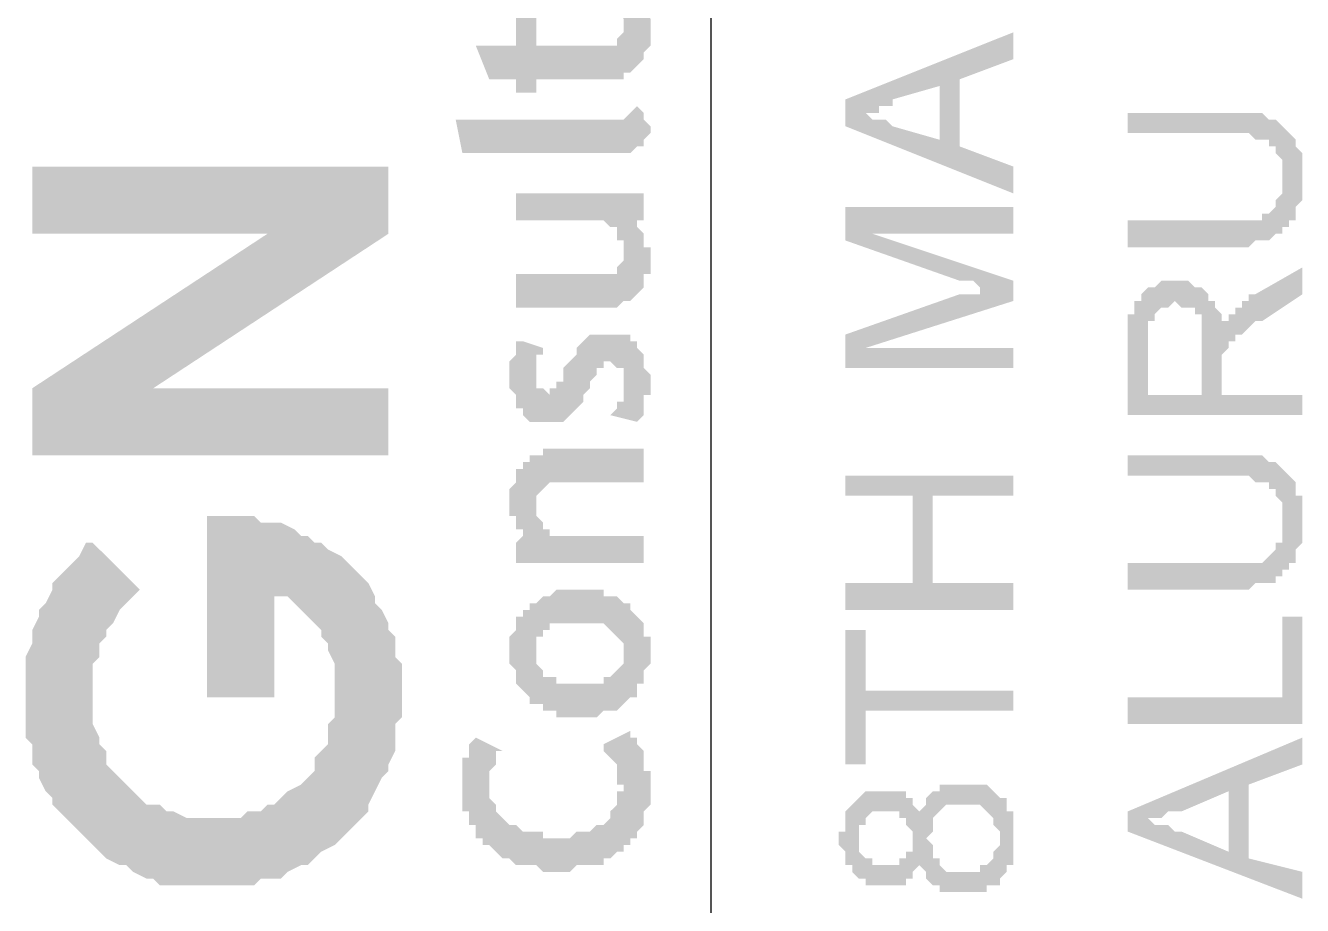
# Model space of a CAD drawing. Header units: inches. Extents: x -41599880 to -41577026, y -18110 to -4738.
# Drawn here: x -41578425 to -41577705, y -5902 to -5405 of the extents above; entities that cross this region are included whole.
import ezdxf

# ---------------------------------------------------------------- set-up
doc = ezdxf.new("R2010")
doc.units = ezdxf.units.IN
doc.header["$MEASUREMENT"] = 0
doc.layers.add('PDF_Geometry', color=40, linetype='Continuous')
doc.layers.add('PDF_Solid Fills', color=9, linetype='Continuous')

msp = doc.modelspace()

# ---------------------------------------------------------------- hatches: boundary and pattern name
at = {"layer": 'PDF_Solid Fills'}
for points in [[(-41578091.68, -5393.63), (-41578091.68, -5393.63), (-41578091.68, -5397.42), (-41578087.88, -5401.21), (-41578087.88, -5401.21), (-41578087.88, -5405.01), (-41578087.88, -5431.55), (-41578084.09, -5431.55), (-41578084.09, -5431.55), (-41578080.3, -5427.76), (-41578080.3, -5427.76), (-41578076.51, -5423.97), (-41578076.51, -5423.97), (-41578076.51, -5420.18), (-41578072.71, -5416.38), (-41578072.71, -5416.38), (-41578072.71, -5412.59), (-41578072.71, -5412.59), (-41578072.71, -5408.8), (-41578072.71, -5405.01), (-41578072.71, -5401.21), (-41578076.51, -5397.42), (-41578076.51, -5397.42), (-41578076.51, -5393.63)], [(-41578171.32, -5416.38), (-41578163.74, -5435.35), (-41578148.57, -5435.35), (-41578148.57, -5442.93), (-41578137.19, -5442.93), (-41578137.19, -5435.35), (-41578099.26, -5435.35), (-41578095.47, -5435.35), (-41578091.68, -5435.35), (-41578087.89, -5435.35), (-41578087.89, -5431.55), (-41578087.89, -5405.01), (-41578087.89, -5408.8), (-41578087.89, -5408.8), (-41578091.68, -5412.59), (-41578091.68, -5416.38), (-41578091.68, -5416.38), (-41578095.47, -5416.38), (-41578095.47, -5416.38), (-41578099.26, -5416.38), (-41578103.06, -5416.38), (-41578137.19, -5416.38), (-41578137.19, -5397.42), (-41578148.57, -5397.42), (-41578148.57, -5416.38)], [(-41577962.73, -5446.72), (-41577955.14, -5454.31), (-41577951.35, -5454.31), (-41577951.35, -5454.31), (-41577947.56, -5454.31), (-41577943.77, -5454.31), (-41577943.77, -5450.52), (-41577939.97, -5450.52), (-41577936.18, -5450.52), (-41577936.18, -5446.72), (-41577909.63, -5439.14), (-41577909.63, -5469.48), (-41577898.25, -5435.35), (-41577867.91, -5423.97), (-41577867.91, -5408.8)], [(-41577962.73, -5446.72), (-41577962.73, -5461.89), (-41577867.91, -5499.82), (-41577867.91, -5484.65), (-41577898.25, -5473.27), (-41577898.25, -5435.35), (-41577909.63, -5469.48), (-41577936.18, -5461.89), (-41577936.18, -5461.89), (-41577939.97, -5458.1), (-41577939.97, -5458.1), (-41577943.77, -5458.1), (-41577947.56, -5458.1), (-41577947.56, -5458.1), (-41577951.35, -5454.31), (-41577955.14, -5454.31)], [(-41578182.7, -5458.1), (-41578178.91, -5477.07), (-41578091.68, -5477.07), (-41578087.89, -5477.07), (-41578084.09, -5477.07), (-41578080.3, -5473.27), (-41578080.3, -5473.27), (-41578076.51, -5473.27), (-41578076.51, -5469.48), (-41578076.51, -5469.48), (-41578072.71, -5465.69), (-41578072.71, -5465.69), (-41578072.71, -5465.69), (-41578072.71, -5461.9), (-41578076.51, -5458.1), (-41578076.51, -5454.31), (-41578076.51, -5454.31), (-41578080.3, -5450.52), (-41578080.3, -5450.52), (-41578080.3, -5450.52), (-41578084.09, -5454.31), (-41578084.09, -5454.31), (-41578087.89, -5458.1), (-41578087.89, -5458.1), (-41578091.68, -5458.1), (-41578095.47, -5458.1), (-41578099.26, -5458.1)], [(-41577803.44, -5454.31), (-41577803.44, -5465.69), (-41577746.55, -5465.69), (-41577746.55, -5465.69), (-41577742.76, -5465.69), (-41577738.96, -5465.69), (-41577735.17, -5465.69), (-41577731.38, -5469.48), (-41577731.38, -5469.48), (-41577727.59, -5469.48), (-41577727.59, -5469.48), (-41577723.79, -5469.48), (-41577723.79, -5473.27), (-41577723.79, -5473.27), (-41577720, -5473.27), (-41577720, -5477.07), (-41577720, -5477.07), (-41577716.21, -5480.86), (-41577716.21, -5484.65), (-41577716.21, -5484.65), (-41577716.21, -5488.44), (-41577716.21, -5492.24), (-41577716.21, -5522.58), (-41577716.21, -5518.78), (-41577712.42, -5518.78), (-41577712.42, -5514.99), (-41577708.62, -5514.99), (-41577708.62, -5511.2), (-41577708.62, -5511.2), (-41577708.62, -5507.41), (-41577704.83, -5503.61), (-41577704.83, -5503.61), (-41577704.83, -5499.82), (-41577704.83, -5496.03), (-41577704.83, -5496.03), (-41577704.83, -5492.24), (-41577704.83, -5488.44), (-41577704.83, -5484.65), (-41577704.83, -5484.65), (-41577704.83, -5480.86), (-41577704.83, -5477.07), (-41577708.62, -5473.27), (-41577708.62, -5473.27), (-41577708.62, -5469.48), (-41577708.62, -5469.48), (-41577712.42, -5465.69), (-41577712.42, -5465.69), (-41577716.21, -5461.89), (-41577716.21, -5461.89), (-41577720, -5458.1), (-41577720, -5458.1), (-41577723.79, -5458.1), (-41577723.79, -5458.1), (-41577727.59, -5454.31), (-41577731.38, -5454.31), (-41577731.38, -5454.31), (-41577735.17, -5454.31), (-41577738.96, -5454.31), (-41577742.76, -5454.31), (-41577742.76, -5454.31), (-41577746.55, -5454.31)], [(-41578421.64, -5484.65), (-41578421.64, -5522.58), (-41578288.89, -5522.58), (-41578220.63, -5522.58), (-41578220.63, -5484.65)], [(-41577803.44, -5514.99), (-41577803.44, -5530.16), (-41577746.55, -5530.16), (-41577746.55, -5530.16), (-41577742.76, -5530.16), (-41577738.96, -5530.16), (-41577738.96, -5530.16), (-41577735.17, -5530.16), (-41577731.38, -5526.37), (-41577731.38, -5526.37), (-41577727.59, -5526.37), (-41577723.79, -5526.37), (-41577723.79, -5526.37), (-41577723.79, -5526.37), (-41577720, -5522.58), (-41577720, -5522.58), (-41577716.21, -5522.58), (-41577716.21, -5492.24), (-41577716.21, -5492.24), (-41577716.21, -5496.03), (-41577716.21, -5499.82), (-41577716.21, -5499.82), (-41577720, -5503.61), (-41577720, -5507.41), (-41577720, -5507.41), (-41577723.79, -5511.2), (-41577723.79, -5511.2), (-41577727.59, -5511.2), (-41577727.59, -5514.99), (-41577731.38, -5514.99), (-41577731.38, -5514.99), (-41577735.17, -5514.99), (-41577738.96, -5514.99), (-41577738.96, -5514.99), (-41577742.76, -5514.99), (-41577746.55, -5514.99)], [(-41578148.57, -5499.82), (-41578148.57, -5514.99), (-41578099.26, -5514.99), (-41578099.26, -5514.99), (-41578095.47, -5518.78), (-41578091.68, -5518.78), (-41578091.68, -5522.58), (-41578091.68, -5522.58), (-41578091.68, -5526.37), (-41578087.89, -5526.37), (-41578087.89, -5530.16), (-41578087.89, -5533.95), (-41578087.89, -5560.5), (-41578084.09, -5560.5), (-41578084.09, -5560.5), (-41578080.3, -5556.71), (-41578080.3, -5514.99), (-41578076.51, -5514.99), (-41578076.51, -5499.82)], [(-41577962.73, -5507.41), (-41577962.73, -5526.37), (-41577898.25, -5549.12), (-41577898.25, -5549.12), (-41577894.46, -5549.12), (-41577890.67, -5549.12), (-41577886.88, -5552.92), (-41577886.88, -5552.92), (-41577883.08, -5552.92), (-41577883.08, -5552.92), (-41577867.91, -5560.5), (-41577867.91, -5549.12), (-41577947.56, -5522.58)], [(-41578080.3, -5556.71), (-41578080.3, -5556.71), (-41578080.3, -5556.71), (-41578076.51, -5552.92), (-41578076.51, -5549.13), (-41578076.51, -5549.13), (-41578076.51, -5545.33), (-41578072.71, -5545.33), (-41578072.71, -5541.54), (-41578072.71, -5537.75), (-41578072.71, -5537.75), (-41578072.71, -5533.95), (-41578072.71, -5530.16), (-41578076.51, -5530.16), (-41578076.51, -5526.37), (-41578076.51, -5526.37), (-41578076.51, -5522.58), (-41578080.3, -5518.78), (-41578080.3, -5518.78), (-41578080.3, -5514.99)], [(-41578148.57, -5545.33), (-41578148.57, -5564.3), (-41578103.06, -5564.3), (-41578099.26, -5564.3), (-41578095.47, -5564.3), (-41578091.68, -5564.3), (-41578091.68, -5564.3), (-41578087.89, -5560.5), (-41578087.89, -5533.96), (-41578087.89, -5533.96), (-41578087.89, -5537.75), (-41578091.68, -5541.54), (-41578091.68, -5541.54), (-41578091.68, -5545.33), (-41578095.47, -5545.33), (-41578095.47, -5545.33), (-41578099.26, -5545.33), (-41578103.06, -5545.33)], [(-41577750.34, -5575.67), (-41577750.34, -5598.43), (-41577750.34, -5594.64), (-41577750.34, -5594.64), (-41577750.34, -5590.84), (-41577750.34, -5590.84), (-41577746.55, -5587.05), (-41577746.55, -5587.05), (-41577746.55, -5583.26), (-41577742.76, -5583.26), (-41577742.76, -5579.47), (-41577738.96, -5579.47), (-41577738.96, -5579.47), (-41577738.96, -5579.47), (-41577735.17, -5575.67), (-41577735.17, -5575.67), (-41577731.38, -5571.88), (-41577727.59, -5571.88), (-41577727.59, -5571.88), (-41577704.83, -5556.71), (-41577704.83, -5541.54), (-41577731.38, -5556.71), (-41577735.17, -5556.71), (-41577735.17, -5560.5), (-41577738.96, -5560.5), (-41577738.96, -5564.3), (-41577742.76, -5564.3), (-41577742.76, -5568.09), (-41577746.55, -5568.09), (-41577746.55, -5568.09), (-41577746.55, -5571.88), (-41577750.34, -5571.88)], [(-41577962.73, -5579.47), (-41577951.35, -5587.05), (-41577867.91, -5560.5), (-41577883.08, -5552.92), (-41577883.08, -5552.92), (-41577886.88, -5552.92), (-41577886.88, -5556.71), (-41577890.67, -5556.71), (-41577894.46, -5556.71), (-41577898.25, -5556.71)], [(-41577795.85, -5556.71), (-41577792.06, -5583.26), (-41577792.06, -5583.26), (-41577792.06, -5579.47), (-41577792.06, -5575.67), (-41577792.06, -5571.88), (-41577788.27, -5571.88), (-41577788.27, -5568.09), (-41577788.27, -5568.09), (-41577784.48, -5564.3), (-41577784.48, -5564.3), (-41577780.68, -5564.3), (-41577780.68, -5564.3), (-41577776.89, -5560.5), (-41577776.89, -5560.5), (-41577773.1, -5564.3), (-41577769.31, -5564.3), (-41577769.31, -5564.3), (-41577765.51, -5564.3), (-41577765.51, -5568.09), (-41577761.72, -5568.09), (-41577761.72, -5571.88), (-41577761.72, -5571.88), (-41577761.72, -5575.67), (-41577761.72, -5575.67), (-41577761.72, -5579.47), (-41577761.72, -5583.26), (-41577761.72, -5587.05), (-41577761.72, -5613.6), (-41577757.93, -5556.71), (-41577761.72, -5552.92), (-41577765.51, -5552.92), (-41577765.51, -5552.92), (-41577769.31, -5549.13), (-41577769.31, -5549.13), (-41577773.1, -5549.13), (-41577776.89, -5549.13), (-41577776.89, -5549.13), (-41577780.68, -5549.13), (-41577784.48, -5549.13), (-41577784.48, -5549.13), (-41577788.27, -5552.92), (-41577792.06, -5552.92), (-41577792.06, -5552.92)], [(-41577803.44, -5583.26), (-41577803.44, -5624.98), (-41577704.83, -5624.98), (-41577704.83, -5613.6), (-41577750.34, -5613.6), (-41577750.34, -5598.43), (-41577750.34, -5575.67), (-41577750.34, -5575.67), (-41577750.34, -5571.88), (-41577750.34, -5568.09), (-41577754.13, -5564.3), (-41577754.13, -5564.3), (-41577754.13, -5560.5), (-41577757.93, -5560.5), (-41577757.93, -5556.71), (-41577757.93, -5556.71), (-41577757.93, -5556.71), (-41577761.72, -5613.6), (-41577792.06, -5613.6), (-41577792.06, -5583.26), (-41577795.85, -5556.71), (-41577795.85, -5556.71), (-41577795.85, -5560.5), (-41577799.65, -5560.5), (-41577799.65, -5564.3), (-41577799.65, -5564.3), (-41577799.65, -5568.09), (-41577803.44, -5568.09), (-41577803.44, -5571.88), (-41577803.44, -5575.67), (-41577803.44, -5575.67), (-41577803.44, -5579.47)], [(-41578152.36, -5602.22), (-41578152.36, -5602.22), (-41578152.36, -5606.01), (-41578152.36, -5609.81), (-41578148.57, -5613.6), (-41578148.57, -5617.39), (-41578148.57, -5617.39), (-41578148.57, -5621.18), (-41578144.77, -5621.18), (-41578144.77, -5624.98), (-41578144.77, -5624.98), (-41578140.98, -5628.77), (-41578140.98, -5628.77), (-41578137.19, -5602.22), (-41578137.19, -5602.22), (-41578137.19, -5598.43), (-41578137.19, -5594.64), (-41578137.19, -5594.64), (-41578137.19, -5590.84), (-41578133.4, -5590.84), (-41578133.4, -5587.05), (-41578144.77, -5583.26), (-41578148.57, -5583.26), (-41578148.57, -5587.05), (-41578148.57, -5590.84), (-41578148.57, -5590.84), (-41578152.36, -5594.64), (-41578152.36, -5598.43)], [(-41578140.98, -5628.77), (-41578137.19, -5628.77), (-41578133.4, -5628.77), (-41578129.6, -5628.77), (-41578129.6, -5628.77), (-41578125.81, -5628.77), (-41578125.81, -5628.77), (-41578122.02, -5628.77), (-41578122.02, -5628.77), (-41578118.23, -5624.98), (-41578118.23, -5624.98), (-41578114.43, -5621.18), (-41578114.43, -5621.18), (-41578110.64, -5617.39), (-41578110.64, -5613.6), (-41578106.85, -5609.81), (-41578106.85, -5609.81), (-41578106.85, -5606.01), (-41578103.06, -5602.22), (-41578103.06, -5602.22), (-41578103.06, -5598.43), (-41578099.26, -5598.43), (-41578099.26, -5594.64), (-41578095.47, -5594.64), (-41578095.47, -5594.64), (-41578091.68, -5598.43), (-41578091.68, -5598.43), (-41578087.89, -5598.43), (-41578087.89, -5602.22), (-41578087.89, -5606.01), (-41578084.09, -5579.47), (-41578087.89, -5579.47), (-41578091.68, -5579.47), (-41578091.68, -5579.47), (-41578095.47, -5579.47), (-41578095.47, -5579.47), (-41578099.26, -5579.47), (-41578103.06, -5579.47), (-41578103.06, -5579.47), (-41578106.85, -5579.47), (-41578110.64, -5583.26), (-41578110.64, -5583.26), (-41578110.64, -5583.26), (-41578114.43, -5587.05), (-41578114.43, -5587.05), (-41578114.43, -5590.84), (-41578118.23, -5594.64), (-41578118.23, -5594.64), (-41578122.02, -5598.43), (-41578122.02, -5602.22), (-41578122.02, -5606.01), (-41578125.81, -5606.01), (-41578125.81, -5609.81), (-41578125.81, -5609.81), (-41578129.6, -5609.81), (-41578129.6, -5613.6), (-41578129.6, -5613.6), (-41578133.4, -5609.81), (-41578133.4, -5609.81), (-41578137.19, -5609.81), (-41578137.19, -5606.01), (-41578137.19, -5602.22)], [(-41578095.47, -5624.98), (-41578080.3, -5628.77), (-41578080.3, -5628.77), (-41578076.51, -5624.98), (-41578076.51, -5621.19), (-41578076.51, -5621.19), (-41578076.51, -5617.39), (-41578076.51, -5617.39), (-41578076.51, -5613.6), (-41578072.71, -5613.6), (-41578072.71, -5609.81), (-41578072.71, -5606.01), (-41578072.71, -5602.22), (-41578072.71, -5602.22), (-41578076.51, -5598.43), (-41578076.51, -5594.64), (-41578076.51, -5590.84), (-41578076.51, -5590.84), (-41578080.3, -5587.05), (-41578080.3, -5587.05), (-41578080.3, -5583.26), (-41578084.09, -5583.26), (-41578084.09, -5579.47), (-41578087.89, -5606.01), (-41578087.89, -5609.81), (-41578087.89, -5609.81), (-41578087.89, -5613.6), (-41578087.89, -5617.39), (-41578091.68, -5617.39), (-41578091.68, -5621.19)], [(-41577962.73, -5579.47), (-41577962.73, -5598.43), (-41577867.91, -5598.43), (-41577867.91, -5587.05), (-41577951.35, -5587.05)], [(-41578421.64, -5609.81), (-41578421.64, -5647.73), (-41578220.63, -5647.73), (-41578220.63, -5609.81), (-41578353.37, -5609.81)], [(-41578148.57, -5697.04), (-41578148.57, -5708.41), (-41578076.51, -5708.41), (-41578076.51, -5693.24), (-41578129.6, -5693.24), (-41578129.6, -5693.24), (-41578129.6, -5689.45), (-41578133.4, -5689.45), (-41578133.4, -5685.66), (-41578137.19, -5681.87), (-41578137.19, -5678.07), (-41578137.19, -5678.07), (-41578137.19, -5647.73), (-41578140.98, -5647.73), (-41578140.98, -5651.53), (-41578144.77, -5693.24)], [(-41578137.19, -5647.73), (-41578137.19, -5678.07), (-41578137.19, -5674.28), (-41578137.19, -5670.49), (-41578137.19, -5670.49), (-41578133.4, -5666.7), (-41578133.4, -5666.7), (-41578133.4, -5666.7), (-41578129.6, -5662.9), (-41578129.6, -5662.9), (-41578125.81, -5662.9), (-41578122.02, -5662.9), (-41578118.23, -5662.9), (-41578076.51, -5662.9), (-41578076.51, -5643.94), (-41578122.02, -5643.94), (-41578122.02, -5643.94), (-41578125.81, -5643.94), (-41578129.6, -5643.94), (-41578133.4, -5643.94), (-41578133.4, -5647.73)], [(-41577803.44, -5647.73), (-41577803.44, -5659.11), (-41577746.55, -5659.11), (-41577746.55, -5659.11), (-41577742.76, -5659.11), (-41577738.96, -5659.11), (-41577735.17, -5659.11), (-41577731.38, -5662.9), (-41577731.38, -5662.9), (-41577727.59, -5662.9), (-41577727.59, -5662.9), (-41577723.79, -5662.9), (-41577723.79, -5666.7), (-41577723.79, -5666.7), (-41577720, -5666.7), (-41577720, -5670.49), (-41577720, -5670.49), (-41577716.21, -5674.28), (-41577716.21, -5678.07), (-41577716.21, -5678.07), (-41577716.21, -5681.87), (-41577716.21, -5685.66), (-41577716.21, -5716), (-41577716.21, -5712.21), (-41577712.42, -5712.21), (-41577712.42, -5708.42), (-41577708.62, -5708.42), (-41577708.62, -5704.62), (-41577708.62, -5704.62), (-41577708.62, -5700.83), (-41577704.83, -5697.04), (-41577704.83, -5697.04), (-41577704.83, -5693.25), (-41577704.83, -5689.45), (-41577704.83, -5689.45), (-41577704.83, -5685.66), (-41577704.83, -5681.87), (-41577704.83, -5678.07), (-41577704.83, -5678.07), (-41577704.83, -5674.28), (-41577704.83, -5670.49), (-41577708.62, -5670.49), (-41577708.62, -5666.7), (-41577708.62, -5662.9), (-41577708.62, -5662.9), (-41577712.42, -5659.11), (-41577712.42, -5659.11), (-41577716.21, -5655.32), (-41577716.21, -5655.32), (-41577720, -5651.53), (-41577720, -5651.53), (-41577723.79, -5651.53), (-41577723.79, -5651.53), (-41577727.59, -5647.73), (-41577731.38, -5647.73), (-41577731.38, -5647.73), (-41577735.17, -5647.73), (-41577738.96, -5647.73), (-41577742.76, -5647.73), (-41577742.76, -5647.73), (-41577746.55, -5647.73)], [(-41578152.36, -5674.28), (-41578152.36, -5674.28), (-41578152.36, -5678.07), (-41578152.36, -5681.87), (-41578148.57, -5681.87), (-41578148.57, -5685.66), (-41578148.57, -5689.45), (-41578144.77, -5689.45), (-41578144.77, -5693.25), (-41578144.77, -5693.25), (-41578140.98, -5651.53), (-41578144.77, -5651.53), (-41578144.77, -5651.53), (-41578144.77, -5655.32), (-41578148.57, -5655.32), (-41578148.57, -5659.11), (-41578148.57, -5662.9), (-41578148.57, -5662.9), (-41578152.36, -5666.7), (-41578152.36, -5670.49)], [(-41577962.73, -5659.11), (-41577962.73, -5670.49), (-41577924.8, -5670.49), (-41577924.8, -5719.79), (-41577913.43, -5670.49), (-41577867.91, -5670.49), (-41577867.91, -5659.11)], [(-41577962.73, -5719.79), (-41577962.73, -5734.96), (-41577867.91, -5734.96), (-41577867.91, -5719.79), (-41577913.43, -5719.79), (-41577913.43, -5670.49), (-41577924.8, -5719.79)], [(-41578323.03, -5681.87), (-41578323.03, -5784.27), (-41578285.1, -5784.27), (-41578285.1, -5723.59), (-41578285.1, -5727.38), (-41578277.52, -5727.38), (-41578273.72, -5731.17), (-41578269.93, -5734.96), (-41578266.14, -5738.76), (-41578262.35, -5742.55), (-41578258.55, -5746.34), (-41578258.55, -5750.13), (-41578254.76, -5753.93), (-41578254.76, -5757.72), (-41578250.97, -5765.31), (-41578250.97, -5769.1), (-41578250.97, -5776.68), (-41578250.97, -5780.48), (-41578247.17, -5704.62), (-41578254.76, -5700.83), (-41578258.55, -5697.04), (-41578262.35, -5697.04), (-41578266.14, -5693.25), (-41578269.93, -5693.25), (-41578273.72, -5689.45), (-41578281.31, -5685.66), (-41578285.1, -5685.66), (-41578292.69, -5685.66), (-41578296.48, -5681.87), (-41578300.27, -5681.87), (-41578307.86, -5681.87), (-41578311.65, -5681.87)], [(-41577803.44, -5708.42), (-41577803.44, -5723.59), (-41577746.55, -5723.59), (-41577746.55, -5723.59), (-41577742.76, -5723.59), (-41577738.96, -5723.59), (-41577738.96, -5723.59), (-41577735.17, -5723.59), (-41577731.38, -5719.79), (-41577731.38, -5719.79), (-41577727.59, -5719.79), (-41577723.79, -5719.79), (-41577723.79, -5719.79), (-41577723.79, -5719.79), (-41577720, -5719.79), (-41577720, -5716), (-41577716.21, -5716), (-41577716.21, -5685.66), (-41577716.21, -5685.66), (-41577716.21, -5689.45), (-41577716.21, -5693.25), (-41577716.21, -5697.04), (-41577720, -5697.04), (-41577720, -5700.83), (-41577720, -5700.83), (-41577723.79, -5704.62), (-41577723.79, -5704.62), (-41577727.59, -5708.42), (-41577727.59, -5708.42), (-41577731.38, -5708.42), (-41577731.38, -5708.42), (-41577735.17, -5708.42), (-41577738.96, -5708.42), (-41577738.96, -5708.42), (-41577742.76, -5708.42), (-41577746.55, -5708.42)], [(-41578425.43, -5784.27), (-41578425.43, -5788.06), (-41578425.43, -5795.64), (-41578425.43, -5799.44), (-41578425.43, -5807.02), (-41578421.64, -5810.82), (-41578421.64, -5814.61), (-41578421.64, -5822.19), (-41578417.84, -5825.99), (-41578417.84, -5829.78), (-41578414.05, -5837.36), (-41578410.26, -5841.16), (-41578410.26, -5844.95), (-41578406.46, -5848.74), (-41578402.67, -5852.53), (-41578398.88, -5856.33), (-41578395.09, -5860.12), (-41578391.29, -5863.91), (-41578387.5, -5867.7), (-41578383.71, -5871.5), (-41578379.92, -5875.29), (-41578372.33, -5879.08), (-41578368.54, -5879.08), (-41578364.75, -5882.87), (-41578357.16, -5886.67), (-41578353.37, -5886.67), (-41578349.58, -5890.46), (-41578341.99, -5890.46), (-41578338.2, -5890.46), (-41578330.61, -5890.46), (-41578326.82, -5890.46), (-41578323.03, -5890.46), (-41578319.23, -5890.46), (-41578315.44, -5890.46), (-41578307.86, -5890.46), (-41578304.06, -5890.46), (-41578296.48, -5890.46), (-41578292.69, -5886.67), (-41578285.1, -5886.67), (-41578281.31, -5886.67), (-41578277.52, -5882.87), (-41578269.93, -5879.08), (-41578266.14, -5879.08), (-41578266.14, -5879.08), (-41578262.35, -5875.29), (-41578258.55, -5871.5), (-41578250.97, -5867.7), (-41578247.17, -5863.91), (-41578243.38, -5860.12), (-41578239.59, -5856.33), (-41578235.8, -5852.53), (-41578232, -5848.74), (-41578232, -5844.95), (-41578228.21, -5837.36), (-41578228.21, -5837.36), (-41578224.42, -5829.78), (-41578220.63, -5825.99), (-41578220.63, -5822.19), (-41578216.83, -5814.61), (-41578216.83, -5810.82), (-41578216.83, -5807.02), (-41578216.83, -5799.44), (-41578213.04, -5795.64), (-41578213.04, -5788.06), (-41578213.04, -5784.27), (-41578213.04, -5780.47), (-41578213.04, -5772.89), (-41578213.04, -5765.3), (-41578216.83, -5761.51), (-41578216.83, -5757.72), (-41578216.83, -5750.13), (-41578220.63, -5746.34), (-41578220.63, -5742.55), (-41578224.42, -5734.96), (-41578228.21, -5731.17), (-41578228.21, -5731.17), (-41578228.21, -5727.38), (-41578232, -5719.79), (-41578235.8, -5716), (-41578239.59, -5712.21), (-41578243.38, -5708.41), (-41578247.17, -5704.62), (-41578250.97, -5780.47), (-41578250.97, -5784.27), (-41578250.97, -5788.06), (-41578250.97, -5795.64), (-41578254.76, -5799.44), (-41578254.76, -5807.02), (-41578254.76, -5810.82), (-41578258.55, -5814.61), (-41578262.35, -5818.4), (-41578262.35, -5825.99), (-41578266.14, -5829.78), (-41578269.93, -5833.57), (-41578269.93, -5833.57), (-41578277.52, -5837.36), (-41578281.31, -5841.16), (-41578285.1, -5844.95), (-41578288.89, -5844.95), (-41578292.69, -5848.74), (-41578300.27, -5848.74), (-41578304.06, -5852.53), (-41578307.86, -5852.53), (-41578315.44, -5852.53), (-41578319.23, -5852.53), (-41578326.82, -5852.53), (-41578330.61, -5852.53), (-41578334.41, -5852.53), (-41578341.99, -5848.74), (-41578345.78, -5848.74), (-41578349.58, -5844.95), (-41578357.16, -5844.95), (-41578360.95, -5841.16), (-41578364.75, -5837.36), (-41578368.54, -5833.57), (-41578368.54, -5833.57), (-41578372.33, -5829.78), (-41578376.12, -5825.99), (-41578379.92, -5822.19), (-41578379.92, -5814.61), (-41578383.71, -5810.82), (-41578383.71, -5807.02), (-41578387.5, -5799.44), (-41578387.5, -5795.64), (-41578387.5, -5788.06), (-41578387.5, -5784.27), (-41578391.29, -5697.04), (-41578395.09, -5704.62), (-41578398.88, -5708.41), (-41578402.67, -5712.21), (-41578406.46, -5716), (-41578410.26, -5719.79), (-41578410.26, -5723.59), (-41578414.05, -5731.17), (-41578417.84, -5734.96), (-41578417.84, -5734.96), (-41578417.84, -5738.76), (-41578421.64, -5746.34), (-41578421.64, -5750.13), (-41578421.64, -5753.93), (-41578425.43, -5761.51), (-41578425.43, -5765.3), (-41578425.43, -5772.89), (-41578425.43, -5776.68)], [(-41578391.29, -5697.04), (-41578387.5, -5784.27), (-41578387.5, -5780.47), (-41578387.5, -5776.68), (-41578387.5, -5769.1), (-41578387.5, -5765.3), (-41578383.71, -5761.51), (-41578383.71, -5753.93), (-41578379.92, -5750.13), (-41578379.92, -5746.34), (-41578376.12, -5742.55), (-41578372.33, -5734.96), (-41578368.54, -5731.17), (-41578364.75, -5727.38), (-41578360.95, -5723.59), (-41578387.5, -5697.04)], [(-41578152.36, -5757.72), (-41578152.36, -5761.51), (-41578152.36, -5765.3), (-41578152.36, -5765.3), (-41578148.57, -5769.1), (-41578148.57, -5772.89), (-41578148.57, -5772.89), (-41578148.57, -5776.68), (-41578144.77, -5780.47), (-41578144.77, -5780.47), (-41578140.98, -5784.27), (-41578140.98, -5784.27), (-41578140.98, -5788.06), (-41578137.19, -5757.72), (-41578137.19, -5757.72), (-41578137.19, -5757.72), (-41578137.19, -5753.93), (-41578137.19, -5750.13), (-41578133.4, -5750.13), (-41578133.4, -5746.34), (-41578133.4, -5746.34), (-41578129.6, -5746.34), (-41578129.6, -5742.55), (-41578125.81, -5742.55), (-41578122.02, -5742.55), (-41578118.23, -5742.55), (-41578118.23, -5742.55), (-41578114.43, -5742.55), (-41578110.64, -5742.55), (-41578106.85, -5742.55), (-41578103.06, -5742.55), (-41578103.06, -5742.55), (-41578099.26, -5742.55), (-41578095.47, -5746.34), (-41578095.47, -5746.34), (-41578095.47, -5746.34), (-41578091.68, -5750.13), (-41578091.68, -5750.13), (-41578087.88, -5753.93), (-41578087.88, -5757.72), (-41578087.88, -5757.72), (-41578087.88, -5788.06), (-41578084.09, -5784.27), (-41578084.09, -5784.27), (-41578080.3, -5784.27), (-41578080.3, -5780.47), (-41578080.3, -5776.68), (-41578076.51, -5776.68), (-41578076.51, -5772.89), (-41578076.51, -5772.89), (-41578076.51, -5769.1), (-41578072.71, -5765.3), (-41578072.71, -5761.51), (-41578072.71, -5757.72), (-41578072.71, -5757.72), (-41578072.71, -5753.93), (-41578072.71, -5750.13), (-41578076.51, -5750.13), (-41578076.51, -5746.34), (-41578076.51, -5742.55), (-41578076.51, -5742.55), (-41578080.3, -5738.76), (-41578080.3, -5738.76), (-41578084.09, -5734.96), (-41578084.09, -5731.17), (-41578087.88, -5731.17), (-41578087.88, -5731.17), (-41578091.68, -5727.38), (-41578091.68, -5727.38), (-41578095.47, -5727.38), (-41578099.26, -5727.38), (-41578099.26, -5723.59), (-41578103.06, -5723.59), (-41578106.85, -5723.59), (-41578110.64, -5723.59), (-41578114.43, -5723.59), (-41578114.43, -5723.59), (-41578118.23, -5723.59), (-41578122.02, -5723.59), (-41578125.81, -5723.59), (-41578125.81, -5723.59), (-41578129.6, -5727.38), (-41578133.4, -5727.38), (-41578133.4, -5727.38), (-41578137.19, -5731.17), (-41578140.98, -5731.17), (-41578140.98, -5731.17), (-41578140.98, -5734.96), (-41578144.77, -5734.96), (-41578144.77, -5738.76), (-41578148.57, -5738.76), (-41578148.57, -5742.55), (-41578148.57, -5746.34), (-41578148.57, -5746.34), (-41578152.36, -5750.13), (-41578152.36, -5753.93)], [(-41577803.44, -5784.27), (-41577803.44, -5799.44), (-41577704.83, -5799.44), (-41577704.83, -5738.76), (-41577716.21, -5738.76), (-41577716.21, -5784.27)], [(-41577962.73, -5746.34), (-41577962.73, -5822.19), (-41577951.35, -5822.19), (-41577951.35, -5791.85), (-41577867.91, -5791.85), (-41577867.91, -5780.47), (-41577951.35, -5780.47), (-41577951.35, -5746.34)], [(-41578140.98, -5788.06), (-41578137.19, -5788.06), (-41578133.4, -5788.06), (-41578133.4, -5791.85), (-41578129.6, -5791.85), (-41578125.81, -5791.85), (-41578125.81, -5795.65), (-41578122.02, -5795.65), (-41578118.23, -5795.65), (-41578114.43, -5795.65), (-41578114.43, -5795.65), (-41578110.64, -5795.65), (-41578106.85, -5795.65), (-41578103.06, -5795.65), (-41578103.06, -5795.65), (-41578099.26, -5791.85), (-41578095.47, -5791.85), (-41578091.68, -5791.85), (-41578091.68, -5791.85), (-41578087.89, -5788.06), (-41578087.89, -5788.06), (-41578087.89, -5757.72), (-41578087.89, -5761.51), (-41578087.89, -5761.51), (-41578087.89, -5765.3), (-41578091.68, -5769.1), (-41578091.68, -5769.1), (-41578091.68, -5769.1), (-41578095.47, -5772.89), (-41578095.47, -5772.89), (-41578099.26, -5772.89), (-41578099.26, -5776.68), (-41578103.06, -5776.68), (-41578106.85, -5776.68), (-41578110.64, -5776.68), (-41578114.43, -5776.68), (-41578114.43, -5776.68), (-41578118.23, -5776.68), (-41578122.02, -5776.68), (-41578125.81, -5776.68), (-41578125.81, -5772.89), (-41578129.6, -5772.89), (-41578129.6, -5772.89), (-41578133.4, -5772.89), (-41578133.4, -5769.1), (-41578133.4, -5769.1), (-41578137.19, -5765.3), (-41578137.19, -5761.51), (-41578137.19, -5757.72)], [(-41578178.91, -5833.57), (-41578178.91, -5837.36), (-41578178.91, -5841.16), (-41578178.91, -5841.16), (-41578178.91, -5844.95), (-41578178.91, -5848.74), (-41578175.12, -5848.74), (-41578175.12, -5852.53), (-41578175.12, -5856.33), (-41578171.32, -5856.33), (-41578171.32, -5860.12), (-41578171.32, -5863.91), (-41578167.53, -5863.91), (-41578167.53, -5867.7), (-41578163.74, -5867.7), (-41578163.74, -5833.57), (-41578163.74, -5833.57), (-41578163.74, -5829.78), (-41578163.74, -5825.99), (-41578159.95, -5822.19), (-41578159.95, -5818.4), (-41578159.95, -5818.4), (-41578159.95, -5814.61), (-41578156.15, -5814.61), (-41578171.32, -5807.02), (-41578171.32, -5807.02), (-41578175.12, -5810.82), (-41578175.12, -5810.82), (-41578175.12, -5814.61), (-41578175.12, -5818.4), (-41578178.91, -5818.4), (-41578178.91, -5822.19), (-41578178.91, -5825.99), (-41578178.91, -5829.78), (-41578178.91, -5829.78)], [(-41578099.26, -5810.82), (-41578099.26, -5814.61), (-41578099.26, -5814.61), (-41578095.47, -5818.4), (-41578095.47, -5818.4), (-41578091.68, -5822.19), (-41578091.68, -5822.19), (-41578091.68, -5825.99), (-41578091.68, -5829.78), (-41578091.68, -5833.57), (-41578087.88, -5833.57), (-41578087.88, -5871.5), (-41578087.88, -5871.5), (-41578087.88, -5867.71), (-41578084.09, -5867.71), (-41578084.09, -5863.91), (-41578080.3, -5863.91), (-41578080.3, -5860.12), (-41578080.3, -5860.12), (-41578076.51, -5856.33), (-41578076.51, -5852.54), (-41578076.51, -5852.54), (-41578076.51, -5848.74), (-41578072.71, -5844.95), (-41578072.71, -5841.16), (-41578072.71, -5841.16), (-41578072.71, -5837.36), (-41578072.71, -5833.57), (-41578072.71, -5829.78), (-41578072.71, -5825.99), (-41578076.51, -5825.99), (-41578076.51, -5822.19), (-41578076.51, -5818.4), (-41578076.51, -5818.4), (-41578076.51, -5814.61), (-41578080.3, -5810.82), (-41578080.3, -5810.82), (-41578080.3, -5807.02), (-41578084.09, -5807.02), (-41578084.09, -5803.23)], [(-41577803.44, -5848.74), (-41577792.06, -5852.53), (-41577792.06, -5852.53), (-41577788.27, -5852.53), (-41577784.48, -5852.53), (-41577784.48, -5852.53), (-41577780.68, -5848.74), (-41577776.89, -5848.74), (-41577776.89, -5848.74), (-41577773.1, -5848.74), (-41577746.55, -5837.36), (-41577746.55, -5871.5), (-41577735.17, -5833.57), (-41577704.83, -5822.19), (-41577704.83, -5807.02)], [(-41578163.74, -5867.7), (-41578163.74, -5867.7), (-41578159.95, -5871.5), (-41578159.95, -5871.5), (-41578156.15, -5875.29), (-41578152.36, -5875.29), (-41578152.36, -5875.29), (-41578148.57, -5879.08), (-41578144.77, -5879.08), (-41578144.77, -5879.08), (-41578140.98, -5879.08), (-41578137.19, -5879.08), (-41578133.4, -5882.88), (-41578133.4, -5882.88), (-41578129.6, -5882.88), (-41578125.81, -5882.88), (-41578125.81, -5882.88), (-41578122.02, -5882.88), (-41578118.23, -5882.88), (-41578114.43, -5879.08), (-41578110.64, -5879.08), (-41578110.64, -5879.08), (-41578106.85, -5879.08), (-41578103.06, -5879.08), (-41578099.26, -5879.08), (-41578099.26, -5875.29), (-41578095.47, -5875.29), (-41578095.47, -5875.29), (-41578091.68, -5871.5), (-41578087.89, -5871.5), (-41578087.89, -5833.57), (-41578087.89, -5837.36), (-41578091.68, -5837.36), (-41578091.68, -5841.16), (-41578091.68, -5844.95), (-41578091.68, -5844.95), (-41578095.47, -5848.74), (-41578095.47, -5852.53), (-41578095.47, -5852.53), (-41578099.26, -5856.33), (-41578099.26, -5856.33), (-41578103.06, -5856.33), (-41578106.85, -5860.12), (-41578106.85, -5860.12), (-41578110.64, -5860.12), (-41578114.43, -5860.12), (-41578114.43, -5860.12), (-41578118.23, -5863.91), (-41578122.02, -5863.91), (-41578125.81, -5863.91), (-41578125.81, -5863.91), (-41578129.6, -5863.91), (-41578133.4, -5863.91), (-41578133.4, -5860.12), (-41578137.19, -5860.12), (-41578140.98, -5860.12), (-41578144.77, -5860.12), (-41578144.77, -5860.12), (-41578148.57, -5856.33), (-41578148.57, -5856.33), (-41578152.36, -5856.33), (-41578156.15, -5852.53), (-41578156.15, -5852.53), (-41578159.95, -5848.74), (-41578159.95, -5844.95), (-41578159.95, -5844.95), (-41578163.74, -5841.16), (-41578163.74, -5837.36), (-41578163.74, -5837.36), (-41578163.74, -5833.57)], [(-41577917.22, -5841.16), (-41577917.22, -5863.91), (-41577913.42, -5860.12), (-41577913.42, -5860.12), (-41577913.42, -5856.33), (-41577913.42, -5852.53), (-41577913.42, -5852.53), (-41577909.63, -5848.74), (-41577909.63, -5848.74), (-41577905.84, -5844.95), (-41577902.05, -5844.95), (-41577902.05, -5844.95), (-41577898.25, -5844.95), (-41577894.46, -5844.95), (-41577894.46, -5844.95), (-41577890.67, -5844.95), (-41577886.88, -5844.95), (-41577886.88, -5844.95), (-41577883.08, -5848.74), (-41577883.08, -5848.74), (-41577879.29, -5852.53), (-41577879.29, -5852.53), (-41577879.29, -5856.33), (-41577875.5, -5860.12), (-41577875.5, -5860.12), (-41577875.5, -5863.91), (-41577875.5, -5886.67), (-41577875.5, -5886.67), (-41577871.71, -5882.88), (-41577871.71, -5882.88), (-41577871.71, -5879.08), (-41577867.91, -5879.08), (-41577867.91, -5875.29), (-41577867.91, -5871.5), (-41577867.91, -5867.71), (-41577867.91, -5867.71), (-41577867.91, -5863.91), (-41577867.91, -5863.91), (-41577867.91, -5860.12), (-41577867.91, -5856.33), (-41577867.91, -5852.53), (-41577867.91, -5852.53), (-41577867.91, -5848.74), (-41577871.71, -5848.74), (-41577871.71, -5844.95), (-41577871.71, -5841.16), (-41577875.5, -5841.16), (-41577875.5, -5841.16), (-41577879.29, -5837.36), (-41577879.29, -5837.36), (-41577883.08, -5833.57), (-41577886.88, -5833.57), (-41577886.88, -5833.57), (-41577890.67, -5833.57), (-41577894.46, -5833.57), (-41577894.46, -5833.57), (-41577894.46, -5833.57), (-41577898.25, -5833.57), (-41577902.05, -5833.57), (-41577905.84, -5833.57), (-41577905.84, -5833.57), (-41577909.63, -5833.57), (-41577909.63, -5837.36), (-41577913.42, -5837.36), (-41577913.42, -5837.36)], [(-41577803.44, -5848.74), (-41577803.44, -5860.12), (-41577704.83, -5898.05), (-41577704.83, -5882.88), (-41577735.17, -5875.29), (-41577735.17, -5833.57), (-41577746.55, -5871.5), (-41577773.1, -5860.12), (-41577773.1, -5860.12), (-41577776.89, -5860.12), (-41577780.68, -5856.33), (-41577780.68, -5856.33), (-41577784.48, -5856.33), (-41577788.27, -5856.33), (-41577788.27, -5856.33), (-41577792.06, -5852.53)], [(-41577966.52, -5863.91), (-41577966.52, -5863.91), (-41577966.52, -5867.71), (-41577962.73, -5871.5), (-41577962.73, -5871.5), (-41577962.73, -5875.29), (-41577962.73, -5879.08), (-41577958.94, -5879.08), (-41577958.94, -5882.88), (-41577958.94, -5882.88), (-41577955.14, -5886.67), (-41577955.14, -5886.67), (-41577951.35, -5886.67), (-41577951.35, -5890.46), (-41577947.56, -5890.46), (-41577943.77, -5890.46), (-41577943.77, -5890.46), (-41577939.97, -5890.46), (-41577936.18, -5890.46), (-41577936.18, -5890.46), (-41577932.39, -5890.46), (-41577928.6, -5890.46), (-41577928.6, -5886.67), (-41577928.6, -5886.67), (-41577924.8, -5886.67), (-41577924.8, -5882.88), (-41577924.8, -5882.88), (-41577921.01, -5879.08), (-41577921.01, -5879.08), (-41577921.01, -5879.08), (-41577921.01, -5879.08), (-41577917.22, -5882.88), (-41577917.22, -5886.67), (-41577917.22, -5886.67), (-41577913.42, -5890.46), (-41577913.42, -5890.46), (-41577909.63, -5890.46), (-41577909.63, -5894.25), (-41577905.84, -5894.25), (-41577905.84, -5894.25), (-41577902.05, -5894.25), (-41577898.25, -5894.25), (-41577894.46, -5894.25), (-41577894.46, -5894.25), (-41577890.67, -5894.25), (-41577886.88, -5894.25), (-41577886.88, -5894.25), (-41577883.08, -5894.25), (-41577883.08, -5890.46), (-41577879.29, -5890.46), (-41577875.5, -5890.46), (-41577875.5, -5886.67), (-41577875.5, -5863.91), (-41577875.5, -5867.71), (-41577875.5, -5867.71), (-41577879.29, -5871.5), (-41577879.29, -5875.29), (-41577879.29, -5875.29), (-41577883.08, -5879.08), (-41577883.08, -5879.08), (-41577886.88, -5879.08), (-41577886.88, -5882.88), (-41577890.67, -5882.88), (-41577894.46, -5882.88), (-41577894.46, -5882.88), (-41577898.25, -5882.88), (-41577902.05, -5882.88), (-41577902.05, -5882.88), (-41577905.84, -5882.88), (-41577909.63, -5879.08), (-41577909.63, -5879.08), (-41577909.63, -5875.29), (-41577913.42, -5875.29), (-41577913.42, -5871.5), (-41577913.42, -5867.71), (-41577913.42, -5867.71), (-41577917.22, -5863.91), (-41577917.22, -5841.16), (-41577917.22, -5841.16), (-41577917.22, -5844.95), (-41577921.01, -5848.74), (-41577921.01, -5848.74), (-41577921.01, -5848.74), (-41577921.01, -5848.74), (-41577924.8, -5844.95), (-41577924.8, -5841.16), (-41577924.8, -5863.91), (-41577924.8, -5867.71), (-41577924.8, -5867.71), (-41577924.8, -5871.5), (-41577928.6, -5871.5), (-41577928.6, -5875.29), (-41577932.39, -5875.29), (-41577932.39, -5879.08), (-41577936.18, -5879.08), (-41577936.18, -5879.08), (-41577939.97, -5879.08), (-41577939.97, -5879.08), (-41577943.77, -5879.08), (-41577947.56, -5879.08), (-41577947.56, -5875.29), (-41577951.35, -5875.29), (-41577951.35, -5875.29), (-41577955.14, -5871.5), (-41577955.14, -5867.71), (-41577955.14, -5867.71), (-41577955.14, -5863.91), (-41577955.14, -5841.16), (-41577958.94, -5844.95), (-41577958.94, -5844.95), (-41577958.94, -5844.95), (-41577962.73, -5848.74), (-41577962.73, -5852.54), (-41577962.73, -5852.54), (-41577962.73, -5856.33), (-41577962.73, -5860.12), (-41577966.52, -5860.12)], [(-41577955.14, -5841.16), (-41577955.14, -5863.91), (-41577955.14, -5860.12), (-41577955.14, -5860.12), (-41577955.14, -5856.33), (-41577951.35, -5856.33), (-41577951.35, -5852.53), (-41577951.35, -5852.53), (-41577947.56, -5848.74), (-41577943.77, -5848.74), (-41577943.77, -5848.74), (-41577939.97, -5848.74), (-41577939.97, -5848.74), (-41577936.18, -5848.74), (-41577932.39, -5848.74), (-41577932.39, -5852.53), (-41577928.6, -5852.53), (-41577928.6, -5852.53), (-41577928.6, -5856.33), (-41577924.8, -5860.12), (-41577924.8, -5860.12), (-41577924.8, -5863.91), (-41577924.8, -5841.16), (-41577924.8, -5841.16), (-41577928.6, -5841.16), (-41577928.6, -5837.36), (-41577932.39, -5837.36), (-41577936.18, -5837.36), (-41577936.18, -5837.36), (-41577939.97, -5837.36), (-41577939.97, -5837.36), (-41577943.77, -5837.36), (-41577947.56, -5837.36), (-41577947.56, -5837.36), (-41577951.35, -5837.36)]]:
    msp.add_hatch(color=7, dxfattribs=at).paths.add_polyline_path(points)

# ---------------------------------------------------------------- linework, layer by layer
at = {"layer": 'PDF_Geometry', "color": 7, "lineweight": 25}
msp.add_lwpolyline([(-41578038.58, -7585.76), (-41578038.58, -5173.66)], dxfattribs=at)
at = {"layer": 'PDF_Solid Fills', "color": 7, "lineweight": 13}
for points in [[(-41577962.73, -5507.41), (-41577947.56, -5522.58), (-41577867.91, -5507.41), (-41577867.91, -5522.58)], [(-41578421.64, -5609.81), (-41578353.37, -5609.81), (-41578288.89, -5522.58), (-41578220.63, -5522.58)]]:
    msp.add_solid(points, dxfattribs=at)

doc.saveas('drawing.dxf')
